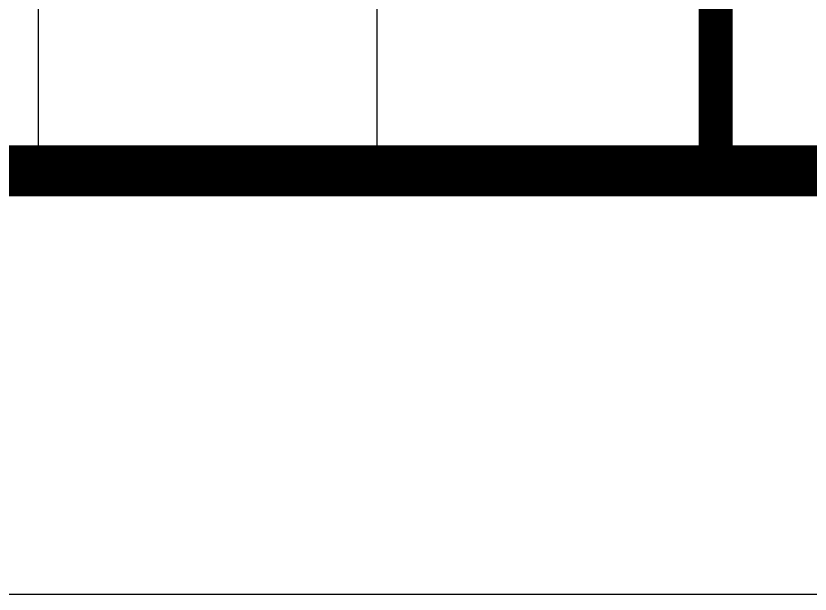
# Model space of a CAD drawing. Header units: millimetres. Extents: x 434053 to 1059003, y -2417481 to 936527.
# Drawn here: x 588680 to 589618, y -1807326 to -1806643 of the extents above; entities that cross this region are included whole.
import ezdxf

# ---------------------------------------------------------------- set-up
doc = ezdxf.new("R2010")
doc.units = ezdxf.units.MM
doc.header["$LTSCALE"] = 1000
doc.header["$MEASUREMENT"] = 0
for name, color, linetype in [('A-ANNO-TTLB', 7, 'Continuous'), ('TITLIN', 7, 'Continuous'), ('图框层', 3, 'Continuous'), ('电子签名', 6, 'Continuous')]:
    doc.layers.add(name, color=color, linetype=linetype)

# ---------------------------------------------------------------- blocks, each defined once
blk = doc.blocks.new('A$C62AF6C70')
at = {"layer": '电子签名'}
blk.add_lwpolyline([(0, 0), (0, 10382.2), (2510.4, 10382.2), (2510.4, 0)], close=True, dxfattribs=at)
blk = doc.blocks.new('asdgdfgsghfdjfh')
at = {"xscale": 0.01000000000265255, "yscale": 0.01000000000265255, "zscale": 0.01000000000265255}
blk.add_blockref('A$C62AF6C70', (-25.104, 100.293), dxfattribs=at)
blk = doc.blocks.new('asdfgafg21GZ_LABEL2')
at = {"layer": 'TITLIN'}
for p, q in [((-65, 196.115), (0, 196.115)), ((-65, 188.115), (0, 188.115))]:
    blk.add_line(p, q, dxfattribs=at)
at = {"layer": 'TITLIN', "const_width": 0.8}
blk.add_lwpolyline([(-65, 204.115), (0, 204.115)], dxfattribs=at)
blk = doc.blocks.new('asdfgafgA$C15443CC7')
at = {"layer": 'A-ANNO-TTLB'}
blk.add_lwpolyline([(52200, 0), (209850, 0), (209850, 89100), (52200, 89100)], close=True, dxfattribs=at)
at = {"layer": 'A-ANNO-TTLB', "const_width": 180}
blk.add_lwpolyline([(55950, 1500), (208350, 1500), (208350, 87600), (55950, 87600)], close=True, dxfattribs=at)
at = {"layer": '图框层', "xscale": 150.0000000300889, "yscale": 150.0000000300889, "zscale": 150.0000000300889}
blk.add_blockref('asdfgafg21GZ_LABEL2', (208350, 1500), dxfattribs=at)
blk = doc.blocks.new('asdfadfsdhg')
at = {"xscale": 0.3333333333333333, "yscale": 0.3333333333333333, "zscale": 0.3333333333333333, "rotation": 270}
blk.add_blockref('asdfgafgA$C15443CC7', (0, 69950), dxfattribs=at)
at = {"layer": '图框层', "xscale": 50, "yscale": 50, "zscale": 50, "rotation": 270}
blk.add_blockref('asdgdfgsghfdjfh', (500, 500), dxfattribs=at)

msp = doc.modelspace()

# ---------------------------------------------------------------- block references
msp.add_blockref('asdfadfsdhg', (578800.94, -1807326.27))

doc.saveas('drawing.dxf')
